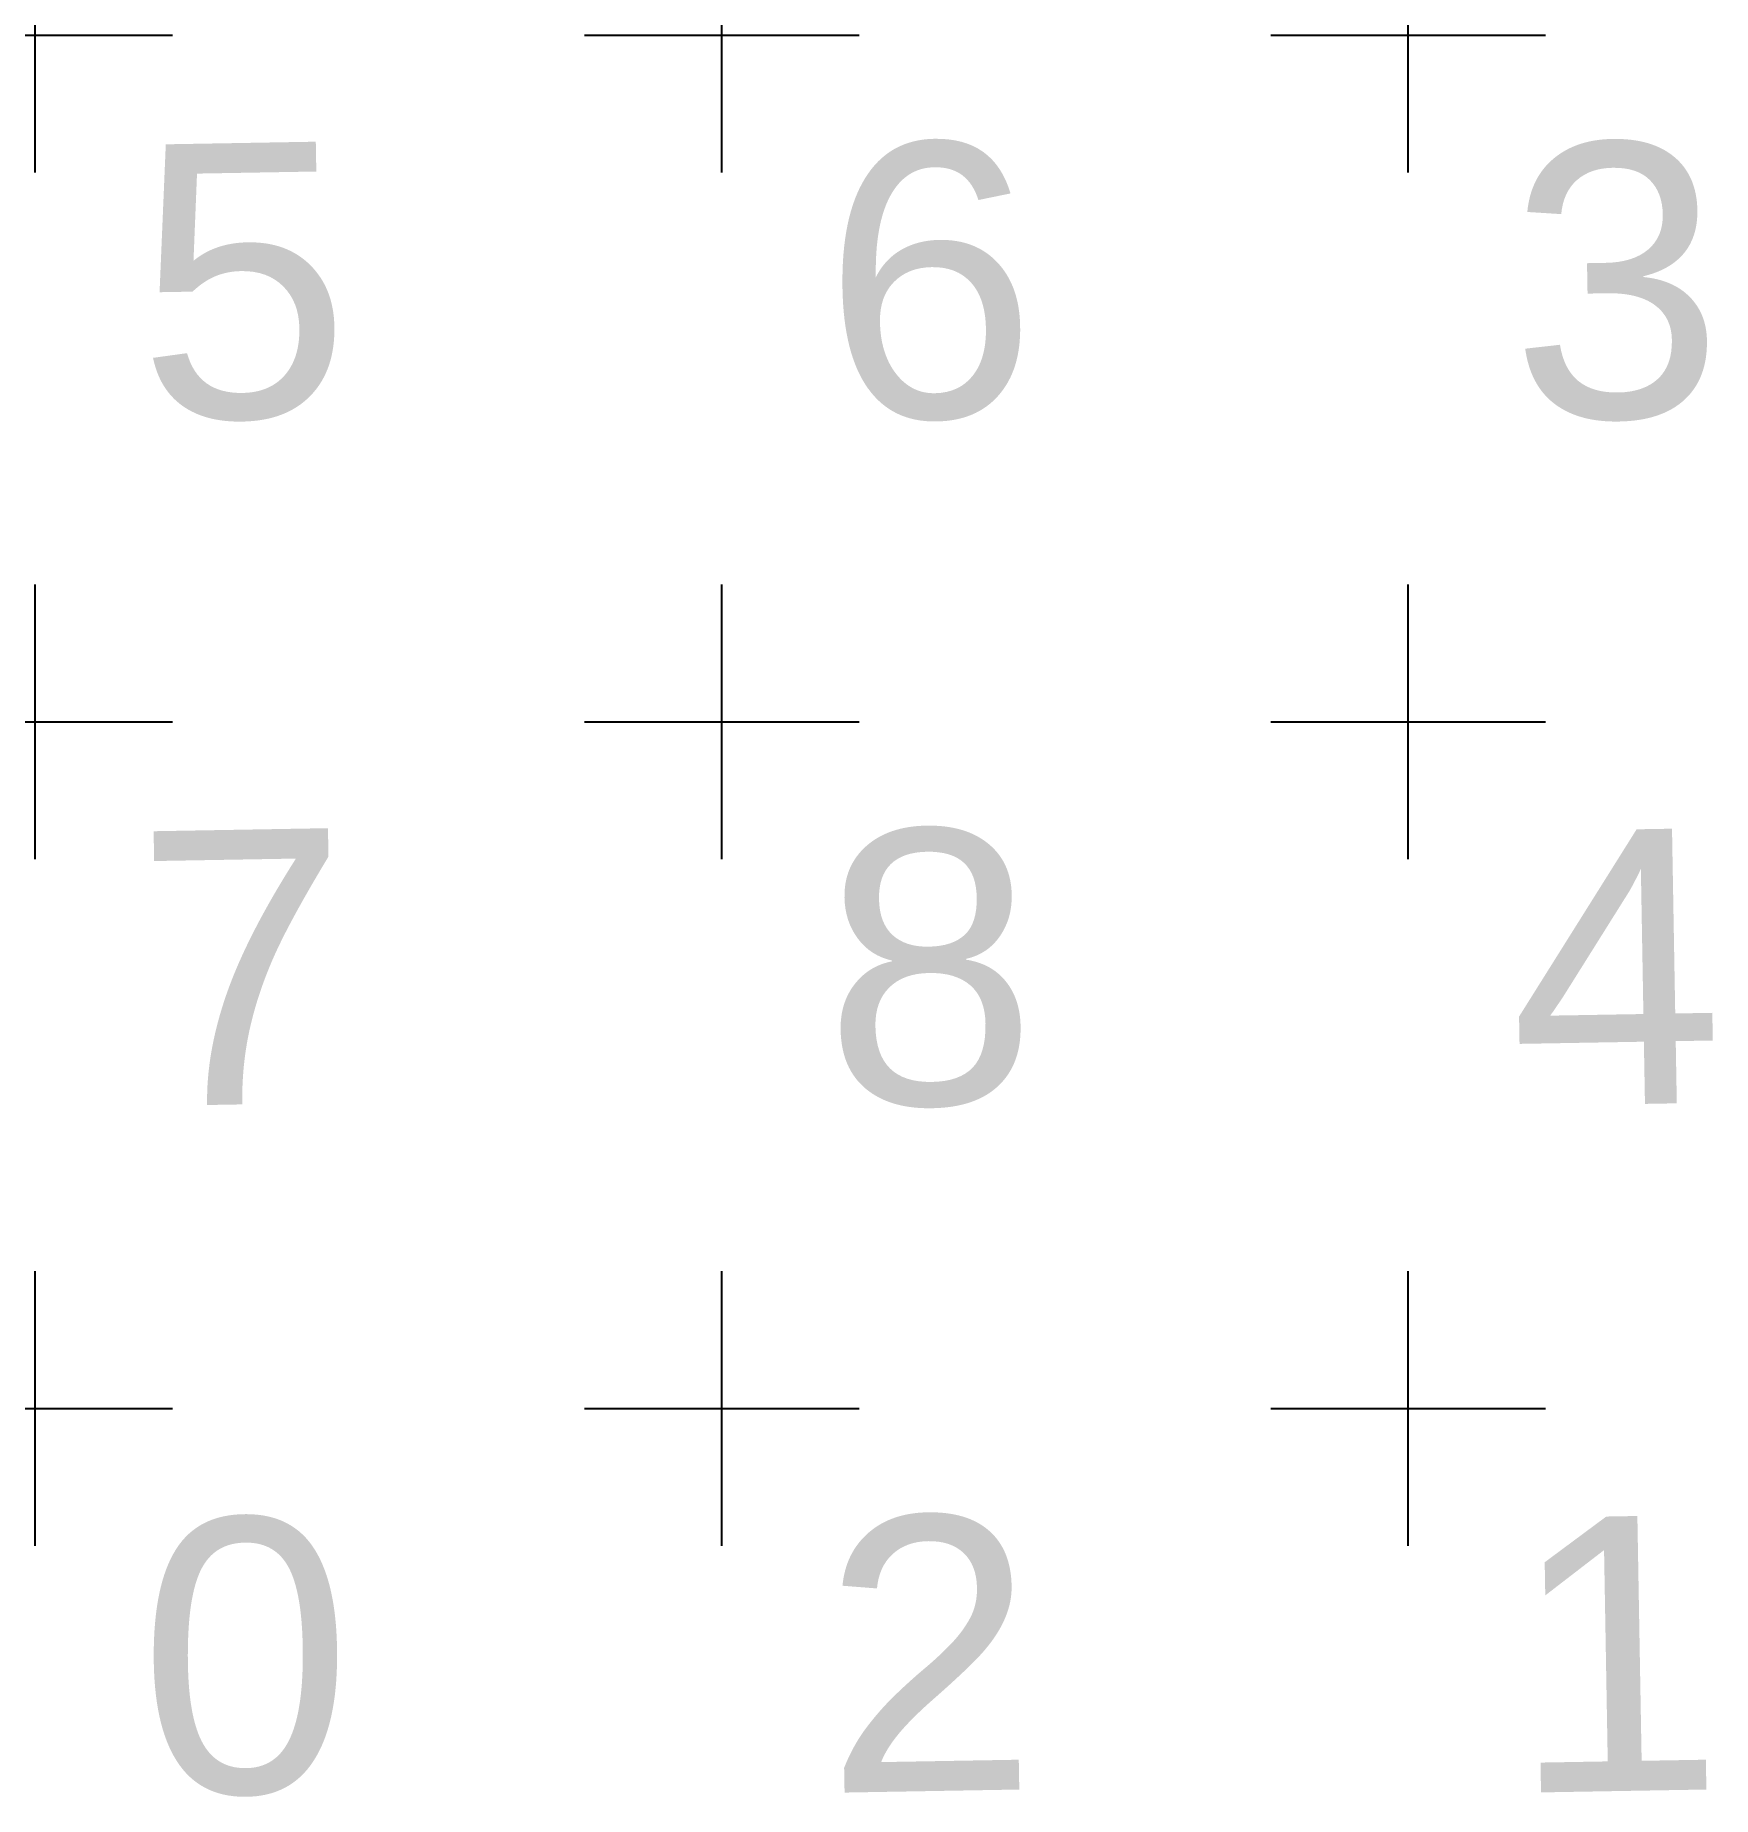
# Model space of a CAD drawing. Header units: inches. Extents: x 0 to 1.22, y -0.28 to 1.
import ezdxf

# ---------------------------------------------------------------- set-up
doc = ezdxf.new("R2010")
doc.units = ezdxf.units.IN
doc.header["$MEASUREMENT"] = 0
doc.header["$PDMODE"] = 2
doc.header["$PDSIZE"] = 0.1
doc.styles.get("Standard").update_dxf_attribs({"font": 'arial.ttf'})

msp = doc.modelspace()

# ---------------------------------------------------------------- linework, layer by layer
for p in [(0, 1), (0.5, 1), (1, 1), (0, 0.5), (0.5, 0.5), (1, 0.5), (0, 0), (0.5, 0), (1, 0)]:
    msp.add_point(p)

# ---------------------------------------------------------------- texts
for s, p in [('6', (0.5754, 0.7202)), ('3', (1.0754, 0.7202)), ('5', (0.0754, 0.7202)), ('8', (0.5754, 0.2202)), ('7', (0.0754, 0.2202)), ('4', (1.0754, 0.2202)), ('2', (0.5754, -0.2798)), ('1', (1.0754, -0.2798))]:
    msp.add_text(s, height=0.2, rotation=1).set_placement(p)
msp.add_text('0', height=0.2).set_placement((0.0754, -0.2798))

doc.saveas('drawing.dxf')
